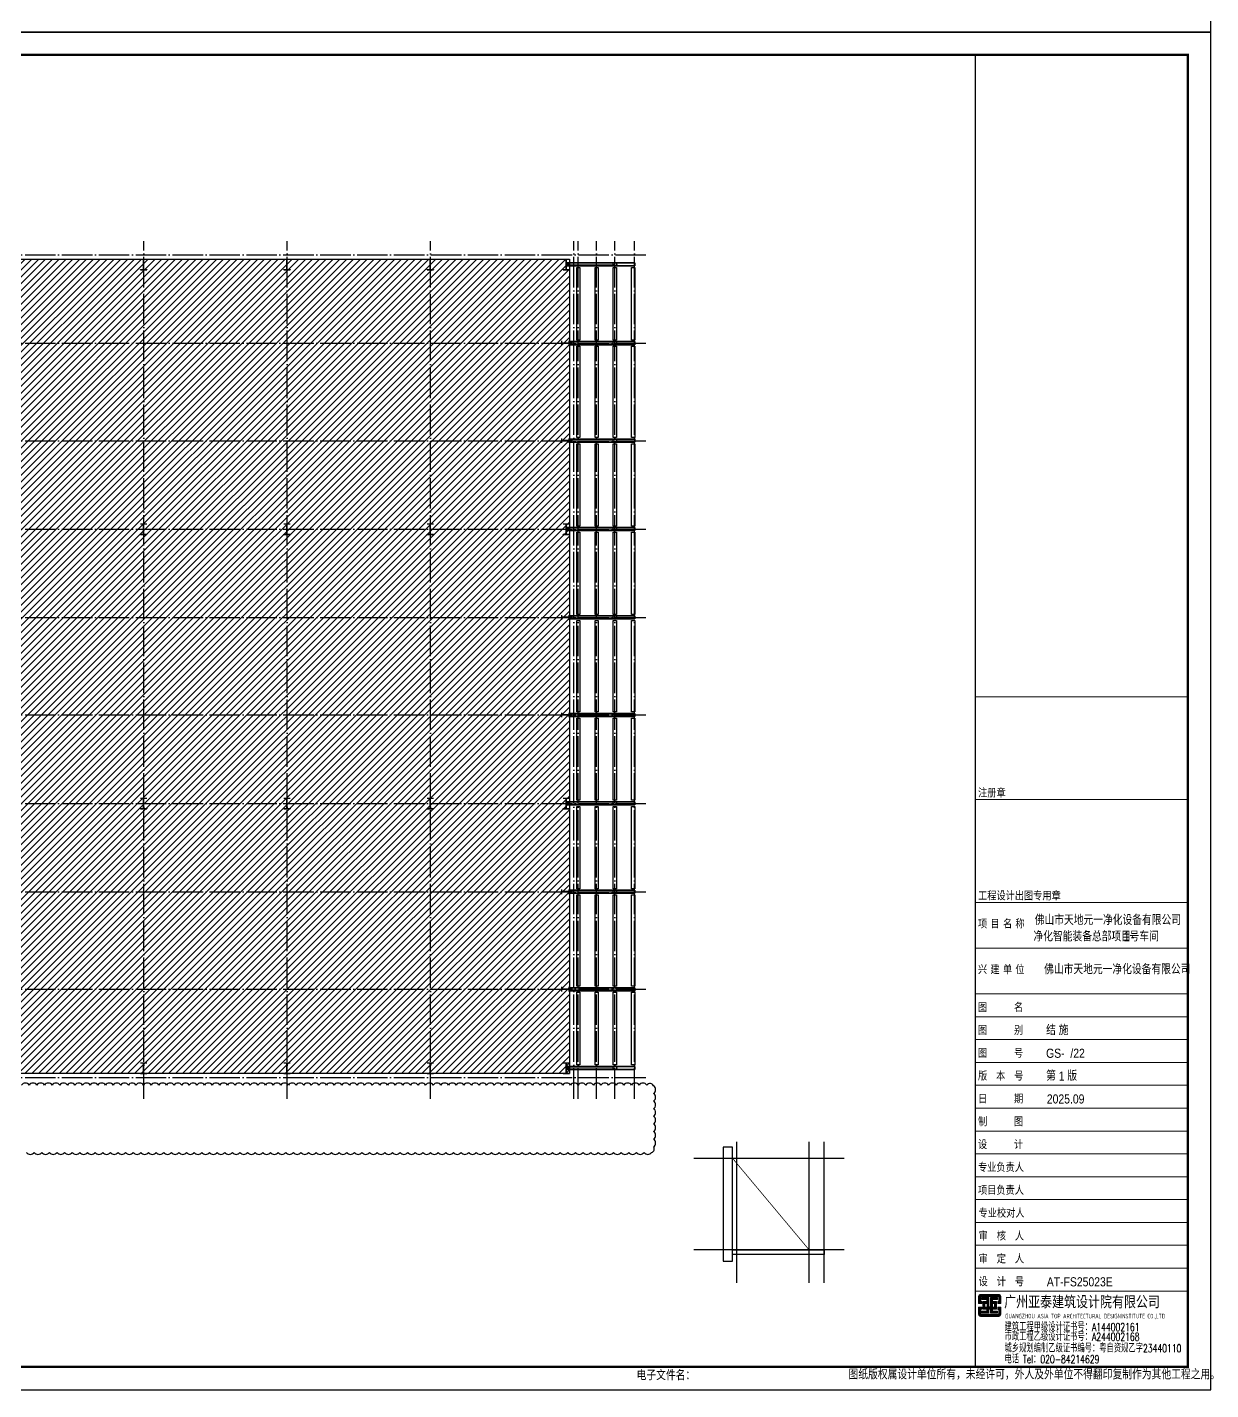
# Model space of a CAD drawing. Extents: x 95752 to 843522, y -411933 to 75567.
# Drawn here: x 525603 to 603223, y -191733 to -102321 of the extents above; entities that cross this region are included whole.
import ezdxf

# ---------------------------------------------------------------- set-up
doc = ezdxf.new("R2010")
doc.units = 0
doc.header["$LTSCALE"] = 1000
doc.header["$MEASUREMENT"] = 0
doc.linetypes.add('DOTE', pattern=[2.42, 2, -0.2, 0.02, -0.2])
for name, color, linetype in [('13', 4, 'Continuous'), ('_0', 7, 'Continuous'), ('C-粗线', 51, 'Continuous'), ('DOTE', 1, 'Continuous'), ('PUB_TITLE', 4, 'Continuous'), ('修改说明', 190, 'Continuous')]:
    doc.layers.add(name, color=color, linetype=linetype)
doc.layers.add('14', color=2, linetype='Continuous', lineweight=20)
doc.styles.add('_HZTXT', font='gs_txt.shx', dxfattribs={"width": 0.8, "bigfont": 'hzdx.shx'})
doc.styles.add('HT', font='simhei.ttf')
doc.styles.add('HZTXT', font='romans.shx', dxfattribs={"width": 0.7, "bigfont": 'hzdx.shx'})
doc.styles.add('hztxt0', font='romans.shx', dxfattribs={"bigfont": 'gbcbig0.shx'})
doc.styles.get("Standard").update_dxf_attribs({"font": 'gbenor.shx', "bigfont": 'gbcbig.shx'})
doc.styles.add('宋体', font='SimSun.ttf')

# ---------------------------------------------------------------- blocks, each defined once
blk = doc.blocks.new('钢柱模板')
at = {"layer": 'C-粗线', "color": 6}
for p, q in [((-154232, -203263), (-154232, -203275)), ((-154232, -203263), (-153832, -203263)), ((-154232, -203263), (-154232, -203275)), ((-154232, -203263), (-153832, -203263)), ((-154232, -203275), (-153832, -203275)), ((-154232, -203275), (-153832, -203275)), ((-154041, -203283), (-154049, -203275)), ((-154041, -203283), (-154049, -203275)), ((-154041, -203951), (-154041, -203275)), ((-154041, -203951), (-154041, -203275)), ((-154023, -203283), (-154015, -203275)), ((-154023, -203951), (-154023, -203275)), ((-154023, -203283), (-154015, -203275)), ((-154023, -203951), (-154023, -203275)), ((-153832, -203263), (-153832, -203275)), ((-153832, -203263), (-153832, -203275)), ((-144832, -203263), (-144832, -203275)), ((-144832, -203263), (-144432, -203263)), ((-144832, -203263), (-144832, -203275)), ((-144832, -203263), (-144432, -203263)), ((-144832, -203275), (-144432, -203275)), ((-144832, -203275), (-144432, -203275)), ((-144641, -203283), (-144649, -203275)), ((-144641, -203283), (-144649, -203275)), ((-144641, -203951), (-144641, -203275)), ((-144641, -203951), (-144641, -203275)), ((-144623, -203283), (-144615, -203275)), ((-144623, -203951), (-144623, -203275)), ((-144623, -203283), (-144615, -203275)), ((-144623, -203951), (-144623, -203275)), ((-144432, -203263), (-144432, -203275)), ((-144432, -203263), (-144432, -203275)), ((-135432, -203263), (-135432, -203275)), ((-135432, -203263), (-135032, -203263)), ((-135432, -203263), (-135432, -203275)), ((-135432, -203263), (-135032, -203263)), ((-135432, -203275), (-135032, -203275)), ((-135432, -203275), (-135032, -203275)), ((-135241, -203283), (-135249, -203275)), ((-135241, -203283), (-135249, -203275)), ((-135241, -203951), (-135241, -203275)), ((-135241, -203951), (-135241, -203275)), ((-135223, -203283), (-135215, -203275)), ((-135223, -203951), (-135223, -203275)), ((-135223, -203283), (-135215, -203275)), ((-135223, -203951), (-135223, -203275)), ((-135032, -203263), (-135032, -203275)), ((-135032, -203263), (-135032, -203275)), ((-126512, -203263), (-126512, -203275)), ((-126512, -203263), (-126112, -203263)), ((-126512, -203263), (-126512, -203275)), ((-126512, -203263), (-126112, -203263)), ((-126512, -203275), (-126112, -203275)), ((-126512, -203275), (-126112, -203275)), ((-126321, -203283), (-126329, -203275)), ((-126321, -203283), (-126329, -203275)), ((-126321, -203951), (-126321, -203275)), ((-126321, -203951), (-126321, -203275)), ((-126303, -203283), (-126295, -203275)), ((-126303, -203951), (-126303, -203275)), ((-126303, -203283), (-126295, -203275)), ((-126303, -203951), (-126303, -203275)), ((-126112, -203263), (-126112, -203275)), ((-126112, -203263), (-126112, -203275)), ((-154232, -203963), (-154232, -203951)), ((-154232, -203951), (-153832, -203951)), ((-154232, -203963), (-154232, -203951)), ((-154232, -203951), (-153832, -203951)), ((-154232, -203963), (-153832, -203963)), ((-154232, -203963), (-153832, -203963)), ((-154041, -203943), (-154049, -203951)), ((-154041, -203943), (-154049, -203951)), ((-154023, -203943), (-154015, -203951)), ((-154023, -203943), (-154015, -203951)), ((-153832, -203951), (-153832, -203963)), ((-153832, -203951), (-153832, -203963)), ((-144832, -203963), (-144832, -203951)), ((-144832, -203951), (-144432, -203951)), ((-144832, -203963), (-144832, -203951)), ((-144832, -203951), (-144432, -203951)), ((-144832, -203963), (-144432, -203963)), ((-144832, -203963), (-144432, -203963)), ((-144641, -203943), (-144649, -203951)), ((-144641, -203943), (-144649, -203951)), ((-144623, -203943), (-144615, -203951)), ((-144623, -203943), (-144615, -203951)), ((-144432, -203951), (-144432, -203963)), ((-144432, -203951), (-144432, -203963)), ((-135432, -203963), (-135432, -203951)), ((-135432, -203951), (-135032, -203951)), ((-135432, -203963), (-135432, -203951)), ((-135432, -203951), (-135032, -203951)), ((-135432, -203963), (-135032, -203963)), ((-135432, -203963), (-135032, -203963)), ((-135241, -203943), (-135249, -203951)), ((-135241, -203943), (-135249, -203951)), ((-135223, -203943), (-135215, -203951)), ((-135223, -203943), (-135215, -203951)), ((-135032, -203951), (-135032, -203963)), ((-135032, -203951), (-135032, -203963)), ((-126512, -203963), (-126512, -203951)), ((-126512, -203951), (-126112, -203951)), ((-126512, -203963), (-126512, -203951)), ((-126512, -203951), (-126112, -203951)), ((-126512, -203963), (-126112, -203963)), ((-126512, -203963), (-126112, -203963)), ((-126321, -203943), (-126329, -203951)), ((-126321, -203943), (-126329, -203951)), ((-126303, -203943), (-126295, -203951)), ((-126303, -203943), (-126295, -203951)), ((-126112, -203951), (-126112, -203963)), ((-126112, -203951), (-126112, -203963)), ((-126612, -208633), (-126600, -208633)), ((-126612, -208933), (-126612, -208633)), ((-126612, -208633), (-126600, -208633)), ((-126612, -208933), (-126612, -208633)), ((-126612, -208933), (-126600, -208933)), ((-126612, -208933), (-126600, -208933)), ((-126600, -208933), (-126600, -208633)), ((-126600, -208933), (-126600, -208633)), ((-126592, -208774), (-126600, -208766)), ((-126592, -208774), (-126600, -208766)), ((-126124, -208774), (-126600, -208774)), ((-126124, -208774), (-126600, -208774)), ((-126592, -208792), (-126600, -208800)), ((-126124, -208792), (-126600, -208792)), ((-126592, -208792), (-126600, -208800)), ((-126124, -208792), (-126600, -208792)), ((-126132, -208774), (-126124, -208766)), ((-126132, -208774), (-126124, -208766)), ((-126132, -208792), (-126124, -208800)), ((-126132, -208792), (-126124, -208800)), ((-126124, -208633), (-126112, -208633)), ((-126124, -208933), (-126124, -208633)), ((-126124, -208633), (-126112, -208633)), ((-126124, -208933), (-126124, -208633)), ((-126112, -208933), (-126124, -208933)), ((-126112, -208933), (-126124, -208933)), ((-126112, -208933), (-126112, -208633)), ((-126112, -208933), (-126112, -208633)), ((-126612, -215033), (-126600, -215033)), ((-126612, -215333), (-126612, -215033)), ((-126612, -215033), (-126600, -215033)), ((-126612, -215333), (-126612, -215033)), ((-126612, -215333), (-126600, -215333)), ((-126612, -215333), (-126600, -215333)), ((-126600, -215333), (-126600, -215033)), ((-126600, -215333), (-126600, -215033)), ((-126592, -215174), (-126600, -215166)), ((-126592, -215174), (-126600, -215166)), ((-126124, -215174), (-126600, -215174)), ((-126124, -215174), (-126600, -215174)), ((-126592, -215192), (-126600, -215200)), ((-126124, -215192), (-126600, -215192)), ((-126592, -215192), (-126600, -215200)), ((-126124, -215192), (-126600, -215192)), ((-126132, -215174), (-126124, -215166)), ((-126132, -215174), (-126124, -215166)), ((-126132, -215192), (-126124, -215200)), ((-126132, -215192), (-126124, -215200)), ((-126124, -215033), (-126112, -215033)), ((-126124, -215333), (-126124, -215033)), ((-126124, -215033), (-126112, -215033)), ((-126124, -215333), (-126124, -215033)), ((-126112, -215333), (-126124, -215333)), ((-126112, -215333), (-126124, -215333)), ((-126112, -215333), (-126112, -215033)), ((-126112, -215333), (-126112, -215033)), ((-154237, -220633), (-154237, -220645)), ((-154237, -220633), (-153827, -220633)), ((-154237, -220633), (-154237, -220645)), ((-154237, -220633), (-153827, -220633)), ((-154237, -220645), (-153827, -220645)), ((-154237, -220645), (-153827, -220645)), ((-154041, -220653), (-154049, -220645)), ((-154041, -220653), (-154049, -220645)), ((-154041, -221321), (-154041, -220645)), ((-154041, -221321), (-154041, -220645)), ((-154023, -220653), (-154015, -220645)), ((-154023, -221321), (-154023, -220645)), ((-154023, -220653), (-154015, -220645)), ((-154023, -221321), (-154023, -220645)), ((-153827, -220633), (-153827, -220645)), ((-153827, -220633), (-153827, -220645)), ((-144837, -220633), (-144837, -220645)), ((-144837, -220633), (-144427, -220633)), ((-144837, -220633), (-144837, -220645)), ((-144837, -220633), (-144427, -220633)), ((-144837, -220645), (-144427, -220645)), ((-144837, -220645), (-144427, -220645)), ((-144641, -220653), (-144649, -220645)), ((-144641, -220653), (-144649, -220645)), ((-144641, -221321), (-144641, -220645)), ((-144641, -221321), (-144641, -220645)), ((-144623, -220653), (-144615, -220645)), ((-144623, -221321), (-144623, -220645)), ((-144623, -220653), (-144615, -220645)), ((-144623, -221321), (-144623, -220645)), ((-144427, -220633), (-144427, -220645)), ((-144427, -220633), (-144427, -220645)), ((-135437, -220633), (-135437, -220645)), ((-135437, -220633), (-135027, -220633)), ((-135437, -220633), (-135437, -220645)), ((-135437, -220633), (-135027, -220633)), ((-135437, -220645), (-135027, -220645)), ((-135437, -220645), (-135027, -220645)), ((-135241, -220653), (-135249, -220645)), ((-135241, -220653), (-135249, -220645)), ((-135241, -221321), (-135241, -220645)), ((-135241, -221321), (-135241, -220645)), ((-135223, -220653), (-135215, -220645)), ((-135223, -221321), (-135223, -220645)), ((-135223, -220653), (-135215, -220645)), ((-135223, -221321), (-135223, -220645)), ((-135027, -220633), (-135027, -220645)), ((-135027, -220633), (-135027, -220645)), ((-126512, -220633), (-126512, -220645)), ((-126512, -220633), (-126112, -220633)), ((-126512, -220633), (-126512, -220645)), ((-126512, -220633), (-126112, -220633)), ((-126512, -220645), (-126112, -220645)), ((-126512, -220645), (-126112, -220645)), ((-126321, -220653), (-126329, -220645)), ((-126321, -220653), (-126329, -220645)), ((-126321, -221321), (-126321, -220645)), ((-126321, -221321), (-126321, -220645)), ((-126303, -220653), (-126295, -220645)), ((-126303, -221321), (-126303, -220645)), ((-126303, -220653), (-126295, -220645)), ((-126303, -221321), (-126303, -220645)), ((-126112, -220633), (-126112, -220645)), ((-126112, -220633), (-126112, -220645)), ((-154237, -221333), (-154237, -221321)), ((-154237, -221321), (-153827, -221321)), ((-154237, -221333), (-154237, -221321)), ((-154237, -221321), (-153827, -221321)), ((-154237, -221333), (-153827, -221333)), ((-154237, -221333), (-153827, -221333)), ((-154041, -221313), (-154049, -221321)), ((-154041, -221313), (-154049, -221321)), ((-154023, -221313), (-154015, -221321)), ((-154023, -221313), (-154015, -221321)), ((-153827, -221321), (-153827, -221333)), ((-153827, -221321), (-153827, -221333)), ((-144837, -221333), (-144837, -221321)), ((-144837, -221321), (-144427, -221321)), ((-144837, -221333), (-144837, -221321)), ((-144837, -221321), (-144427, -221321)), ((-144837, -221333), (-144427, -221333)), ((-144837, -221333), (-144427, -221333)), ((-144641, -221313), (-144649, -221321)), ((-144641, -221313), (-144649, -221321)), ((-144623, -221313), (-144615, -221321)), ((-144623, -221313), (-144615, -221321)), ((-144427, -221321), (-144427, -221333)), ((-144427, -221321), (-144427, -221333)), ((-135437, -221333), (-135437, -221321)), ((-135437, -221321), (-135027, -221321)), ((-135437, -221333), (-135437, -221321)), ((-135437, -221321), (-135027, -221321)), ((-135437, -221333), (-135027, -221333)), ((-135437, -221333), (-135027, -221333)), ((-135241, -221313), (-135249, -221321)), ((-135241, -221313), (-135249, -221321)), ((-135223, -221313), (-135215, -221321)), ((-135223, -221313), (-135215, -221321)), ((-135027, -221321), (-135027, -221333)), ((-135027, -221321), (-135027, -221333)), ((-126512, -221333), (-126512, -221321)), ((-126512, -221321), (-126112, -221321)), ((-126512, -221333), (-126512, -221321)), ((-126512, -221321), (-126112, -221321)), ((-126512, -221333), (-126112, -221333)), ((-126512, -221333), (-126112, -221333)), ((-126321, -221313), (-126329, -221321)), ((-126321, -221313), (-126329, -221321)), ((-126303, -221313), (-126295, -221321)), ((-126303, -221313), (-126295, -221321)), ((-126112, -221321), (-126112, -221333)), ((-126112, -221321), (-126112, -221333)), ((-126612, -226633), (-126600, -226633)), ((-126612, -226933), (-126612, -226633)), ((-126612, -226633), (-126600, -226633)), ((-126612, -226933), (-126612, -226633)), ((-126612, -226933), (-126600, -226933)), ((-126612, -226933), (-126600, -226933)), ((-126600, -226933), (-126600, -226633)), ((-126600, -226933), (-126600, -226633)), ((-126592, -226774), (-126600, -226766)), ((-126592, -226774), (-126600, -226766)), ((-126124, -226774), (-126600, -226774)), ((-126124, -226774), (-126600, -226774)), ((-126592, -226792), (-126600, -226800)), ((-126124, -226792), (-126600, -226792)), ((-126592, -226792), (-126600, -226800)), ((-126124, -226792), (-126600, -226792)), ((-126132, -226774), (-126124, -226766)), ((-126132, -226774), (-126124, -226766)), ((-126132, -226792), (-126124, -226800)), ((-126132, -226792), (-126124, -226800)), ((-126124, -226633), (-126112, -226633)), ((-126124, -226933), (-126124, -226633)), ((-126124, -226633), (-126112, -226633)), ((-126124, -226933), (-126124, -226633)), ((-126112, -226933), (-126124, -226933)), ((-126112, -226933), (-126124, -226933)), ((-126112, -226933), (-126112, -226633)), ((-126112, -226933), (-126112, -226633)), ((-126612, -233033), (-126600, -233033)), ((-126612, -233333), (-126612, -233033)), ((-126612, -233033), (-126600, -233033)), ((-126612, -233333), (-126612, -233033)), ((-126612, -233333), (-126600, -233333)), ((-126612, -233333), (-126600, -233333)), ((-126600, -233333), (-126600, -233033)), ((-126600, -233333), (-126600, -233033)), ((-126592, -233174), (-126600, -233166)), ((-126592, -233174), (-126600, -233166)), ((-126124, -233174), (-126600, -233174)), ((-126124, -233174), (-126600, -233174)), ((-126592, -233192), (-126600, -233200)), ((-126124, -233192), (-126600, -233192)), ((-126592, -233192), (-126600, -233200)), ((-126124, -233192), (-126600, -233192)), ((-126132, -233174), (-126124, -233166)), ((-126132, -233174), (-126124, -233166)), ((-126132, -233192), (-126124, -233200)), ((-126132, -233192), (-126124, -233200)), ((-126124, -233033), (-126112, -233033)), ((-126124, -233333), (-126124, -233033)), ((-126124, -233033), (-126112, -233033)), ((-126124, -233333), (-126124, -233033)), ((-126112, -233333), (-126124, -233333)), ((-126112, -233333), (-126124, -233333)), ((-126112, -233333), (-126112, -233033)), ((-126112, -233333), (-126112, -233033)), ((-154237, -238633), (-154237, -238645)), ((-154237, -238633), (-153827, -238633)), ((-154237, -238633), (-154237, -238645)), ((-154237, -238633), (-153827, -238633)), ((-154237, -238645), (-153827, -238645)), ((-154237, -238645), (-153827, -238645)), ((-154041, -238653), (-154049, -238645)), ((-154041, -238653), (-154049, -238645)), ((-154041, -239321), (-154041, -238645)), ((-154041, -239321), (-154041, -238645)), ((-154023, -238653), (-154015, -238645)), ((-154023, -239321), (-154023, -238645)), ((-154023, -238653), (-154015, -238645)), ((-154023, -239321), (-154023, -238645)), ((-153827, -238633), (-153827, -238645)), ((-153827, -238633), (-153827, -238645)), ((-144837, -238633), (-144837, -238645)), ((-144837, -238633), (-144427, -238633)), ((-144837, -238633), (-144837, -238645)), ((-144837, -238633), (-144427, -238633)), ((-144837, -238645), (-144427, -238645)), ((-144837, -238645), (-144427, -238645)), ((-144641, -238653), (-144649, -238645)), ((-144641, -238653), (-144649, -238645)), ((-144641, -239321), (-144641, -238645)), ((-144641, -239321), (-144641, -238645)), ((-144623, -238653), (-144615, -238645)), ((-144623, -239321), (-144623, -238645)), ((-144623, -238653), (-144615, -238645)), ((-144623, -239321), (-144623, -238645)), ((-144427, -238633), (-144427, -238645)), ((-144427, -238633), (-144427, -238645)), ((-135437, -238633), (-135437, -238645)), ((-135437, -238633), (-135027, -238633)), ((-135437, -238633), (-135437, -238645)), ((-135437, -238633), (-135027, -238633)), ((-135437, -238645), (-135027, -238645)), ((-135437, -238645), (-135027, -238645)), ((-135241, -238653), (-135249, -238645)), ((-135241, -238653), (-135249, -238645)), ((-135241, -239321), (-135241, -238645)), ((-135241, -239321), (-135241, -238645)), ((-135223, -238653), (-135215, -238645)), ((-135223, -239321), (-135223, -238645)), ((-135223, -238653), (-135215, -238645)), ((-135223, -239321), (-135223, -238645)), ((-135027, -238633), (-135027, -238645)), ((-135027, -238633), (-135027, -238645)), ((-126512, -238633), (-126512, -238645)), ((-126512, -238633), (-126112, -238633)), ((-126512, -238633), (-126512, -238645)), ((-126512, -238633), (-126112, -238633)), ((-126512, -238645), (-126112, -238645)), ((-126512, -238645), (-126112, -238645)), ((-126321, -238653), (-126329, -238645)), ((-126321, -238653), (-126329, -238645)), ((-126321, -239321), (-126321, -238645)), ((-126321, -239321), (-126321, -238645)), ((-126303, -238653), (-126295, -238645)), ((-126303, -239321), (-126303, -238645)), ((-126303, -238653), (-126295, -238645)), ((-126303, -239321), (-126303, -238645)), ((-126112, -238633), (-126112, -238645)), ((-126112, -238633), (-126112, -238645)), ((-154237, -239333), (-154237, -239321)), ((-154237, -239321), (-153827, -239321)), ((-154237, -239333), (-154237, -239321)), ((-154237, -239321), (-153827, -239321)), ((-154237, -239333), (-153827, -239333)), ((-154237, -239333), (-153827, -239333)), ((-154041, -239313), (-154049, -239321)), ((-154041, -239313), (-154049, -239321)), ((-154023, -239313), (-154015, -239321)), ((-154023, -239313), (-154015, -239321)), ((-153827, -239321), (-153827, -239333)), ((-153827, -239321), (-153827, -239333)), ((-144837, -239333), (-144837, -239321)), ((-144837, -239321), (-144427, -239321)), ((-144837, -239333), (-144837, -239321)), ((-144837, -239321), (-144427, -239321)), ((-144837, -239333), (-144427, -239333)), ((-144837, -239333), (-144427, -239333)), ((-144641, -239313), (-144649, -239321)), ((-144641, -239313), (-144649, -239321)), ((-144623, -239313), (-144615, -239321)), ((-144623, -239313), (-144615, -239321)), ((-144427, -239321), (-144427, -239333)), ((-144427, -239321), (-144427, -239333)), ((-135437, -239333), (-135437, -239321)), ((-135437, -239321), (-135027, -239321)), ((-135437, -239333), (-135437, -239321)), ((-135437, -239321), (-135027, -239321)), ((-135437, -239333), (-135027, -239333)), ((-135437, -239333), (-135027, -239333)), ((-135241, -239313), (-135249, -239321)), ((-135241, -239313), (-135249, -239321)), ((-135223, -239313), (-135215, -239321)), ((-135223, -239313), (-135215, -239321)), ((-135027, -239321), (-135027, -239333)), ((-135027, -239321), (-135027, -239333)), ((-126512, -239333), (-126512, -239321)), ((-126512, -239321), (-126112, -239321)), ((-126512, -239333), (-126512, -239321)), ((-126512, -239321), (-126112, -239321)), ((-126512, -239333), (-126112, -239333)), ((-126512, -239333), (-126112, -239333)), ((-126321, -239313), (-126329, -239321)), ((-126321, -239313), (-126329, -239321)), ((-126303, -239313), (-126295, -239321)), ((-126303, -239313), (-126295, -239321)), ((-126112, -239321), (-126112, -239333)), ((-126112, -239321), (-126112, -239333)), ((-126612, -244633), (-126600, -244633)), ((-126612, -244933), (-126612, -244633)), ((-126612, -244633), (-126600, -244633)), ((-126612, -244933), (-126612, -244633)), ((-126612, -244933), (-126600, -244933)), ((-126612, -244933), (-126600, -244933)), ((-126600, -244933), (-126600, -244633)), ((-126600, -244933), (-126600, -244633)), ((-126592, -244774), (-126600, -244766)), ((-126592, -244774), (-126600, -244766)), ((-126124, -244774), (-126600, -244774)), ((-126124, -244774), (-126600, -244774)), ((-126592, -244792), (-126600, -244800)), ((-126124, -244792), (-126600, -244792)), ((-126592, -244792), (-126600, -244800)), ((-126124, -244792), (-126600, -244792)), ((-126132, -244774), (-126124, -244766)), ((-126132, -244774), (-126124, -244766)), ((-126132, -244792), (-126124, -244800)), ((-126132, -244792), (-126124, -244800)), ((-126124, -244633), (-126112, -244633)), ((-126124, -244933), (-126124, -244633)), ((-126124, -244633), (-126112, -244633)), ((-126124, -244933), (-126124, -244633)), ((-126112, -244933), (-126124, -244933)), ((-126112, -244933), (-126124, -244933)), ((-126112, -244933), (-126112, -244633)), ((-126112, -244933), (-126112, -244633)), ((-126612, -251033), (-126600, -251033)), ((-126612, -251333), (-126612, -251033)), ((-126612, -251033), (-126600, -251033)), ((-126612, -251333), (-126612, -251033)), ((-126600, -251333), (-126600, -251033)), ((-126600, -251333), (-126600, -251033)), ((-126592, -251174), (-126600, -251166)), ((-126592, -251174), (-126600, -251166)), ((-126124, -251174), (-126600, -251174)), ((-126124, -251174), (-126600, -251174)), ((-126592, -251192), (-126600, -251200)), ((-126124, -251192), (-126600, -251192)), ((-126592, -251192), (-126600, -251200)), ((-126124, -251192), (-126600, -251192)), ((-126132, -251174), (-126124, -251166)), ((-126132, -251174), (-126124, -251166)), ((-126132, -251192), (-126124, -251200)), ((-126132, -251192), (-126124, -251200)), ((-126124, -251033), (-126112, -251033)), ((-126124, -251333), (-126124, -251033)), ((-126124, -251033), (-126112, -251033)), ((-126124, -251333), (-126124, -251033)), ((-126112, -251333), (-126112, -251033)), ((-126112, -251333), (-126112, -251033)), ((-126612, -251333), (-126600, -251333)), ((-126612, -251333), (-126600, -251333)), ((-126112, -251333), (-126124, -251333)), ((-126112, -251333), (-126124, -251333)), ((-154232, -256003), (-154232, -256015)), ((-154232, -256003), (-153832, -256003)), ((-154232, -256003), (-154232, -256015)), ((-154232, -256003), (-153832, -256003)), ((-154232, -256015), (-153832, -256015)), ((-154232, -256015), (-153832, -256015)), ((-154041, -256023), (-154049, -256015)), ((-154041, -256023), (-154049, -256015)), ((-154041, -256691), (-154041, -256015)), ((-154041, -256691), (-154041, -256015)), ((-154023, -256023), (-154015, -256015)), ((-154023, -256691), (-154023, -256015)), ((-154023, -256023), (-154015, -256015)), ((-154023, -256691), (-154023, -256015)), ((-153832, -256003), (-153832, -256015)), ((-153832, -256003), (-153832, -256015)), ((-144832, -256003), (-144832, -256015)), ((-144832, -256003), (-144432, -256003)), ((-144832, -256003), (-144832, -256015)), ((-144832, -256003), (-144432, -256003)), ((-144832, -256015), (-144432, -256015)), ((-144832, -256015), (-144432, -256015)), ((-144641, -256023), (-144649, -256015)), ((-144641, -256023), (-144649, -256015)), ((-144641, -256691), (-144641, -256015)), ((-144641, -256691), (-144641, -256015)), ((-144623, -256023), (-144615, -256015)), ((-144623, -256691), (-144623, -256015)), ((-144623, -256023), (-144615, -256015)), ((-144623, -256691), (-144623, -256015)), ((-144432, -256003), (-144432, -256015)), ((-144432, -256003), (-144432, -256015)), ((-135432, -256003), (-135432, -256015)), ((-135432, -256003), (-135032, -256003)), ((-135432, -256003), (-135432, -256015)), ((-135432, -256003), (-135032, -256003)), ((-135432, -256015), (-135032, -256015)), ((-135432, -256015), (-135032, -256015)), ((-135241, -256023), (-135249, -256015)), ((-135241, -256023), (-135249, -256015)), ((-135241, -256691), (-135241, -256015)), ((-135241, -256691), (-135241, -256015)), ((-135223, -256023), (-135215, -256015)), ((-135223, -256691), (-135223, -256015)), ((-135223, -256023), (-135215, -256015)), ((-135223, -256691), (-135223, -256015)), ((-135032, -256003), (-135032, -256015)), ((-135032, -256003), (-135032, -256015)), ((-126512, -256003), (-126512, -256015)), ((-126512, -256003), (-126112, -256003)), ((-126512, -256003), (-126512, -256015)), ((-126512, -256003), (-126112, -256003)), ((-126512, -256015), (-126112, -256015)), ((-126512, -256015), (-126112, -256015)), ((-126321, -256023), (-126329, -256015)), ((-126321, -256023), (-126329, -256015)), ((-126321, -256691), (-126321, -256015)), ((-126321, -256691), (-126321, -256015)), ((-126303, -256023), (-126295, -256015)), ((-126303, -256691), (-126303, -256015)), ((-126303, -256023), (-126295, -256015)), ((-126303, -256691), (-126303, -256015)), ((-126112, -256003), (-126112, -256015)), ((-126112, -256003), (-126112, -256015)), ((-154232, -256703), (-154232, -256691)), ((-154232, -256691), (-153832, -256691)), ((-154232, -256703), (-154232, -256691)), ((-154232, -256691), (-153832, -256691)), ((-154232, -256703), (-153832, -256703)), ((-154232, -256703), (-153832, -256703)), ((-154041, -256683), (-154049, -256691)), ((-154041, -256683), (-154049, -256691)), ((-154023, -256683), (-154015, -256691)), ((-154023, -256683), (-154015, -256691)), ((-153832, -256691), (-153832, -256703)), ((-153832, -256691), (-153832, -256703)), ((-144832, -256703), (-144832, -256691)), ((-144832, -256691), (-144432, -256691)), ((-144832, -256703), (-144832, -256691)), ((-144832, -256691), (-144432, -256691)), ((-144832, -256703), (-144432, -256703)), ((-144832, -256703), (-144432, -256703)), ((-144641, -256683), (-144649, -256691)), ((-144641, -256683), (-144649, -256691)), ((-144623, -256683), (-144615, -256691)), ((-144623, -256683), (-144615, -256691)), ((-144432, -256691), (-144432, -256703)), ((-144432, -256691), (-144432, -256703)), ((-135432, -256703), (-135432, -256691)), ((-135432, -256691), (-135032, -256691)), ((-135432, -256703), (-135432, -256691)), ((-135432, -256691), (-135032, -256691)), ((-135432, -256703), (-135032, -256703)), ((-135432, -256703), (-135032, -256703)), ((-135241, -256683), (-135249, -256691)), ((-135241, -256683), (-135249, -256691)), ((-135223, -256683), (-135215, -256691)), ((-135223, -256683), (-135215, -256691)), ((-135032, -256691), (-135032, -256703)), ((-135032, -256691), (-135032, -256703)), ((-126512, -256703), (-126512, -256691)), ((-126512, -256691), (-126112, -256691)), ((-126512, -256703), (-126512, -256691)), ((-126512, -256691), (-126112, -256691)), ((-126512, -256703), (-126112, -256703)), ((-126512, -256703), (-126112, -256703)), ((-126321, -256683), (-126329, -256691)), ((-126321, -256683), (-126329, -256691)), ((-126303, -256683), (-126295, -256691)), ((-126303, -256683), (-126295, -256691)), ((-126112, -256691), (-126112, -256703)), ((-126112, -256691), (-126112, -256703))]:
    blk.add_line(p, q, dxfattribs=at)
blk = doc.blocks.new('雨棚梁')
for points in [[(569826, -214370), (570026, -214270), (569826, -214170)], [(569992, -219540), (570192, -219440), (569992, -219340)], [(569992, -225940), (570192, -225840), (569992, -225740)], [(569826, -231740), (570026, -231640), (569826, -231540)], [(569992, -237540), (570192, -237440), (569992, -237340)], [(569992, -243940), (570192, -243840), (569992, -243740)], [(569826, -249740), (570026, -249640), (569826, -249540)], [(569992, -255540), (570192, -255440), (569992, -255340)], [(569992, -261940), (570192, -261840), (569992, -261740)], [(569826, -267110), (570026, -267010), (569826, -266910)]]:
    blk.add_hatch(color=256).paths.add_polyline_path(points)
at = {"color": 4}
for points in [[(574272, -214370), (574272, -214170), (569826, -214170), (569826, -214370)], [(570472, -214470), (570672, -214470), (570672, -219240), (570472, -219240)], [(571672, -214470), (571872, -214470), (571872, -219240), (571672, -219240)], [(572872, -214470), (573072, -214470), (573072, -219240), (572872, -219240)], [(574072, -214470), (574272, -214470), (574272, -219240), (574072, -219240)], [(574272, -219540), (574272, -219340), (569992, -219340), (569992, -219540)], [(570472, -219640), (570672, -219640), (570672, -225640), (570472, -225640)], [(571672, -219640), (571872, -219640), (571872, -225640), (571672, -225640)], [(572872, -219640), (573072, -219640), (573072, -225640), (572872, -225640)], [(574072, -219640), (574272, -219640), (574272, -225640), (574072, -225640)], [(574272, -225940), (574272, -225740), (569992, -225740), (569992, -225940)], [(570472, -226040), (570672, -226040), (570672, -231440), (570472, -231440)], [(571672, -226040), (571872, -226040), (571872, -231440), (571672, -231440)], [(572872, -226040), (573072, -226040), (573072, -231440), (572872, -231440)], [(574072, -226040), (574272, -226040), (574272, -231440), (574072, -231440)], [(574272, -231740), (574272, -231540), (569826, -231540), (569826, -231740)], [(570472, -231840), (570672, -231840), (570672, -237240), (570472, -237240)], [(571672, -231840), (571872, -231840), (571872, -237240), (571672, -237240)], [(572872, -231840), (573072, -231840), (573072, -237240), (572872, -237240)], [(574072, -231840), (574272, -231840), (574272, -237240), (574072, -237240)], [(574272, -237540), (574272, -237340), (569992, -237340), (569992, -237540)], [(570472, -237640), (570672, -237640), (570672, -243640), (570472, -243640)], [(571672, -237640), (571872, -237640), (571872, -243640), (571672, -243640)], [(572872, -237640), (573072, -237640), (573072, -243640), (572872, -243640)], [(574072, -237640), (574272, -237640), (574272, -243640), (574072, -243640)], [(574272, -243940), (574272, -243740), (569992, -243740), (569992, -243940)], [(570472, -244040), (570672, -244040), (570672, -249440), (570472, -249440)], [(571672, -244040), (571872, -244040), (571872, -249440), (571672, -249440)], [(572872, -244040), (573072, -244040), (573072, -249440), (572872, -249440)], [(574072, -244040), (574272, -244040), (574272, -249440), (574072, -249440)], [(574272, -249740), (574272, -249540), (569826, -249540), (569826, -249740)], [(570472, -249840), (570672, -249840), (570672, -255240), (570472, -255240)], [(571672, -249840), (571872, -249840), (571872, -255240), (571672, -255240)], [(572872, -249840), (573072, -249840), (573072, -255240), (572872, -255240)], [(574072, -249840), (574272, -249840), (574272, -255240), (574072, -255240)], [(574272, -255540), (574272, -255340), (569992, -255340), (569992, -255540)], [(570472, -255640), (570672, -255640), (570672, -261640), (570472, -261640)], [(571672, -255640), (571872, -255640), (571872, -261640), (571672, -261640)], [(572872, -255640), (573072, -255640), (573072, -261640), (572872, -261640)], [(574072, -255640), (574272, -255640), (574272, -261640), (574072, -261640)], [(574272, -261940), (574272, -261740), (569992, -261740), (569992, -261940)], [(570472, -262040), (570672, -262040), (570672, -266810), (570472, -266810)], [(571672, -262040), (571872, -262040), (571872, -266810), (571672, -266810)], [(572872, -262040), (573072, -262040), (573072, -266810), (572872, -266810)], [(574072, -262040), (574272, -262040), (574272, -266810), (574072, -266810)]]:
    blk.add_lwpolyline(points, close=True, dxfattribs=at)
at = {"color": 3}
for points in [[(569826, -214370), (569826, -214170), (574272, -214170), (574272, -214370)], [(569992, -219540), (569992, -219340), (574272, -219340), (574272, -219540)], [(569992, -225940), (569992, -225740), (574272, -225740), (574272, -225940)], [(569826, -231740), (569826, -231540), (574272, -231540), (574272, -231740)], [(569992, -237540), (569992, -237340), (574272, -237340), (574272, -237540)], [(569992, -243940), (569992, -243740), (574272, -243740), (574272, -243940)], [(569826, -249740), (569826, -249540), (574272, -249540), (574272, -249740)], [(569992, -255540), (569992, -255340), (574272, -255340), (574272, -255540)], [(569992, -261940), (569992, -261740), (574272, -261740), (574272, -261940)], [(569826, -267110), (569826, -266910), (574272, -266910), (574272, -267110)]]:
    blk.add_lwpolyline(points, close=True, dxfattribs=at)
for points in [[(569826, -214370), (570026, -214270), (569826, -214170)], [(569992, -219540), (570192, -219440), (569992, -219340)], [(569992, -225940), (570192, -225840), (569992, -225740)], [(569826, -231740), (570026, -231640), (569826, -231540)], [(569992, -237540), (570192, -237440), (569992, -237340)], [(569992, -243940), (570192, -243840), (569992, -243740)], [(569826, -249740), (570026, -249640), (569826, -249540)], [(569992, -255540), (570192, -255440), (569992, -255340)], [(569992, -261940), (570192, -261840), (569992, -261740)], [(569826, -267110), (570026, -267010), (569826, -266910)]]:
    blk.add_lwpolyline(points, close=True)
at = {"color": 2}
blk.add_lwpolyline([(574272, -267110), (574272, -266910), (569826, -266910), (569826, -267110)], close=True, dxfattribs=at)
blk = doc.blocks.new('sss8j21')
at = {"layer": 'DOTE', "linetype": 'DOTE'}
for p, q in [((467440, -172632), (467440, -116351)), ((476840, -172632), (476840, -116351)), ((486240, -172632), (486240, -116351)), ((495640, -172632), (495640, -116351)), ((505040, -172632), (505040, -116351)), ((514440, -172632), (514440, -116351)), ((523840, -172632), (523840, -116351)), ((533240, -172632), (533240, -116351)), ((542640, -172632), (542640, -116351)), ((552040, -172632), (552040, -116351)), ((561440, -172632), (561440, -116351)), ((561740, -172632), (561740, -116351)), ((562940, -172632), (562940, -116351)), ((564140, -172632), (564140, -116351)), ((565440, -172632), (565440, -116351)), ((464955, -117251), (566340, -117251)), ((464955, -123051), (566340, -123051)), ((464955, -129451), (566340, -129451)), ((464955, -135251), (566340, -135251)), ((464955, -141051), (566340, -141051)), ((464955, -147451), (566340, -147451)), ((464955, -153251), (566340, -153251)), ((464955, -159051), (566340, -159051)), ((464955, -165451), (566340, -165451)), ((464955, -171251), (566340, -171251))]:
    blk.add_line(p, q, dxfattribs=at)
blk = doc.blocks.new('弘吉车间2')
at = {"layer": '14'}
h = blk.add_hatch(dxfattribs=at)
h.set_pattern_fill('ANSI31', color=256, scale=100, angle=135, style=0)
h.set_pattern_definition([(180, (-226475.39, -78017.824), (-3e-15, -12.5), [])])
edge = h.paths.add_edge_path()
edge.add_line((-9011, 2855), (-9011, 2773))
edge.add_line((-9011, 2773), (-9152, 2773))
edge.add_line((-9152, 2773), (-9152, 3084))
edge.add_arc((-9062, 3084), 90, 90, 180, ccw=False)
edge.add_line((-9062, 3174), (-8271, 3174))
edge.add_arc((-8271, 3084), 90, 0, 90, ccw=False)
edge.add_line((-8181, 3084), (-8181, 2768))
edge.add_line((-8181, 2768), (-8311, 2768))
edge.add_line((-8311, 2768), (-8311, 2862))
edge.add_line((-8311, 2862), (-8282, 2862))
edge.add_line((-8282, 2862), (-8268, 2862))
edge.add_line((-8268, 2862), (-8268, 3074))
edge.add_line((-8268, 3074), (-9055, 3074))
edge.add_line((-9055, 3074), (-9055, 2855))
edge.add_line((-9055, 2855), (-9011, 2855))
h.paths.add_polyline_path([(-8629, 2622), (-8629, 3030), (-8321, 3030), (-8321, 2942), (-8535, 2942), (-8535, 2855), (-8362, 2855), (-8362, 2525), (-8542, 2525), (-8542, 2442), (-8320, 2442), (-8320, 2365), (-8628, 2365), (-8628, 2526), (-8697, 2526), (-8697, 2365), (-9006, 2365), (-9006, 2442), (-8784, 2442), (-8784, 2525), (-8963, 2525), (-8963, 2855), (-8790, 2855), (-8790, 2942), (-9004, 2942), (-9004, 3030), (-8697, 3030), (-8697, 2622)])
h.paths.add_polyline_path([(-8874, 2772), (-8776, 2772), (-8776, 2616), (-8874, 2616)], flags=16)
h.paths.add_polyline_path([(-8452, 2772), (-8549, 2772), (-8549, 2616), (-8452, 2616)], flags=16)
edge = h.paths.add_edge_path()
edge.add_line((-9011, 2525), (-9011, 2607))
edge.add_line((-9011, 2607), (-9152, 2607))
edge.add_line((-9152, 2607), (-9152, 2296))
edge.add_arc((-9062, 2296), 90, 180, 270)
edge.add_line((-9062, 2206), (-8271, 2206))
edge.add_arc((-8271, 2296), 90, 270, 360)
edge.add_line((-8181, 2296), (-8181, 2612))
edge.add_line((-8181, 2612), (-8311, 2612))
edge.add_line((-8311, 2612), (-8311, 2518))
edge.add_line((-8311, 2518), (-8282, 2518))
edge.add_line((-8282, 2518), (-8268, 2518))
edge.add_line((-8268, 2518), (-8268, 2306))
edge.add_line((-8268, 2306), (-9055, 2306))
edge.add_line((-9055, 2306), (-9055, 2525))
edge.add_line((-9055, 2525), (-9011, 2525))
for p, q in [((-9300, 29320), (-9300, 0)), ((-9300, 29320), (0, 29320)), ((-9300, 24820), (0, 24820)), ((-9300, 20320), (0, 20320)), ((-9300, 18320), (0, 18320)), ((-9300, 16320), (0, 16320)), ((-9300, 15320), (0, 15320)), ((-9300, 14320), (0, 14320)), ((-9300, 13320), (0, 13320)), ((-9300, 12320), (0, 12320)), ((-9300, 11320), (0, 11320)), ((-9300, 10320), (0, 10320)), ((-9300, 9320), (0, 9320)), ((-9300, 8320), (0, 8320)), ((-9300, 7320), (0, 7320)), ((-9300, 6320), (0, 6320)), ((-9300, 5320), (0, 5320)), ((-9300, 4320), (0, 4320)), ((-9300, 3320), (0, 3320)), ((-9300, 3320), (0, 3320))]:
    blk.add_line(p, q, dxfattribs=at)
for points in [[(-9300, 0), (0, 0), (0, 29320), (-9300, 29320)], [(-8874, 2772), (-8776, 2772), (-8776, 2616), (-8874, 2616)], [(-8452, 2772), (-8549, 2772), (-8549, 2616), (-8452, 2616)]]:
    blk.add_lwpolyline(points, close=True, dxfattribs=at)
for points in [[(-9011, 2855), (-9011, 2773), (-9152, 2773), (-9152, 3084, -0.414214), (-9062, 3174), (-8271, 3174, -0.414214), (-8181, 3084), (-8181, 2768), (-8311, 2768), (-8311, 2862), (-8282, 2862), (-8268, 2862), (-8268, 3074), (-9055, 3074), (-9055, 2855)], [(-9011, 2525), (-9011, 2607), (-9152, 2607), (-9152, 2296, 0.414214), (-9062, 2206), (-8271, 2206, 0.414214), (-8181, 2296), (-8181, 2612), (-8311, 2612), (-8311, 2518), (-8282, 2518), (-8268, 2518), (-8268, 2306), (-9055, 2306), (-9055, 2525)]]:
    blk.add_lwpolyline(points, format="xyb", close=True, dxfattribs=at)
blk.add_lwpolyline([(-8629, 2622), (-8629, 2622), (-8629, 3030), (-8321, 3030), (-8321, 2942), (-8535, 2942), (-8535, 2855), (-8362, 2855), (-8362, 2525), (-8542, 2525), (-8542, 2442), (-8320, 2442), (-8320, 2365), (-8628, 2365), (-8628, 2526), (-8697, 2526), (-8697, 2365), (-9006, 2365), (-9006, 2442), (-8784, 2442), (-8784, 2525), (-8963, 2525), (-8963, 2855), (-8790, 2855), (-8790, 2942), (-9004, 2942), (-9004, 3030), (-8697, 3030), (-8697, 2622), (-8629, 2622)], dxfattribs=at)
at = {"layer": '13', "color": 7, "style": '_HZTXT', "width": 0.85}
for s, height, p in [('佛山市天地元一净化设备有限公司', 417.91, (-6694, 19336)), ('净化智能装备总部项目-', 417.91, (-6750, 18616)), ('1号车间', 417.9, (-2815, 18616)), ('佛山市天地元一净化设备有限公司', 417.91, (-6282, 17179)), ('结 施', 400, (-6198, 14522)), ('GS-  /22', 400, (-6198, 13522)), ('第 1 版', 400, (-6198, 12522)), ('2025.09', 400, (-6166, 11522)), ('AT-FS25023E', 400, (-6166, 3522))]:
    blk.add_text(s, height=height, dxfattribs=at).set_placement(p)
at = {"layer": '13', "style": 'HZTXT', "width": 0.7}
for s, p in [('建筑工程甲级设计证书号：A144002161', (-8015, 1568)), ('市政工程乙级设计证书号：A244002168', (-8015, 1144)), ('城乡规划编制乙级证书编号：粤自资规乙字23440110', (-8015, 639)), ('电话 Tel：020-84214629', (-8015, 159))]:
    blk.add_text(s, height=350, rotation=359.99972, dxfattribs=at).set_placement(p)
at = {"layer": '14'}
for s, height, style, width, p in [('注册章', 350, '宋体', 0.82, (-9173, 24949)), ('工程设计出图专用章', 350, '宋体', 0.82, (-9173, 20449)), ('项', 350, '宋体', 0.82, (-9176, 19220)), ('目', 350, '宋体', 0.82, (-8632, 19220)), ('名', 350, '宋体', 0.82, (-8081, 19220)), ('称', 350, '宋体', 0.82, (-7542, 19220)), ('兴', 350, '宋体', 0.82, (-9176, 17220)), ('建', 350, '宋体', 0.82, (-8632, 17220)), ('单', 350, '宋体', 0.82, (-8081, 17220)), ('位', 350, '宋体', 0.82, (-7542, 17220)), ('图      名', 350, '宋体', 0.82, (-9176, 15566)), ('图      别', 350, '宋体', 0.82, (-9176, 14566)), ('图      号', 350, '宋体', 0.82, (-9176, 13566)), ('版  本  号', 350, '宋体', 0.82, (-9176, 12566)), ('日      期', 350, '宋体', 0.82, (-9176, 11566)), ('制      图', 350, '宋体', 0.82, (-9176, 10566)), ('设      计', 350, '宋体', 0.82, (-9176, 9566)), ('专业负责人', 350, '宋体', 0.82, (-9176, 8566)), ('项目负责人', 350, '宋体', 0.82, (-9176, 7566)), ('专业校对人', 350, '宋体', 0.82, (-9149, 6566, -24845)), ('审  核  人', 350, '宋体', 0.82, (-9149, 5566, -24845)), ('审  定  人', 350, '宋体', 0.82, (-9149, 4566, -24845)), ('设  计  号', 350, '宋体', 0.82, (-9149, 3566, -24845)), ('广州亚泰建筑设计院有限公司', 480, 'HT', 0.8, (-8033, 2612))]:
    blk.add_text(s, height=height, dxfattribs=dict(at, style=style, width=width)).set_placement(p)
at = {"layer": '14', "width": 0.8}
blk.add_text('GUANGZHOU ASIA TOP ARCHITECTURAL DESIGNINSTITUTE CO.,LTD', height=198, rotation=359.99972, dxfattribs=at).set_placement((-7987, 2124, -24845))
at = {"layer": '14', "style": 'hztxt0'}
for s, p in [('电子文件名：', (-24105, -584)), ('图纸版权属设计单位所有，未经许可，外人及外单位不得翻印复制作为其他工程之用。', (-14838, -548))]:
    blk.add_text(s, height=450, rotation=359.99972, dxfattribs=at).set_placement(p)

msp = doc.modelspace()

# ---------------------------------------------------------------- hatches: boundary and pattern name
h = msp.add_hatch()
h.set_pattern_fill('ANSI31', color=251, scale=200, style=0)
h.set_pattern_definition([(45, (0, 0), (-224.5064, 224.5064), [])])
h.paths.add_polyline_path([(467720.2, -117531.2), (561160.2, -117531.2), (561160.2, -170971.2), (467720.2, -170971.2)])

# ---------------------------------------------------------------- linework, layer by layer
at = {"color": 4}
for p, q in [((571862.3, -182559.6), (577862.3, -182559.6)), ((571862.3, -182839.6), (577862.3, -182839.6))]:
    msp.add_line(p, q, dxfattribs=at)
at = {"color": 2}
for points in [[(587772.7, -190233), (601722.7, -190233), (601722.7, -104133), (587772.7, -104133)], [(571243.6, -183299.6), (571862.3, -183299.6), (571862.3, -175807.9), (571243.6, -175807.9)]]:
    msp.add_lwpolyline(points, close=True, dxfattribs=at)
at = {"color": 251}
msp.add_lwpolyline([(467720.2, -117531.2), (561160.2, -117531.2), (561160.2, -170971.2), (467720.2, -170971.2)], close=True, dxfattribs=at)
at = {"color": 6, "const_width": 50}
for points in [[(564140.2, -117881.2), (560994.2, -117881.2)], [(564140.2, -123051.2), (561160.2, -123051.2)], [(564140.2, -129451.2), (561160.2, -129451.2)], [(564140.2, -135251.2), (560994.2, -135251.2)], [(564140.2, -141051.2), (561160.2, -141051.2)], [(564140.2, -147451.2), (561160.2, -147451.2)], [(564140.2, -153251.2), (560994.2, -153251.2)], [(564140.2, -159051.2), (561160.2, -159051.2)], [(564140.2, -165451.2), (561160.2, -165451.2)], [(564140.2, -170621.2), (560994.2, -170621.2)], [(571862.3, -176549.6), (576888.4, -182559.6)]]:
    msp.add_lwpolyline(points, dxfattribs=at)
at = {"color": 4}
msp.add_lwpolyline([(577862.3, -182849.6), (571862.3, -182849.6), (571862.3, -182549.6), (577862.3, -182549.6)], close=True, dxfattribs=at)
at = {"color": 6}
for centre, radius in [((564140.2, -117881.2), 125.7), ((564140.2, -117881.2), 115.7), ((564140.2, -123051.2), 125.7), ((564140.2, -123051.2), 115.7), ((564140.2, -129451.2), 125.7), ((564140.2, -129451.2), 115.7), ((564140.2, -135251.2), 125.7), ((564140.2, -135251.2), 115.7), ((564140.2, -141051.2), 125.7), ((564140.2, -141051.2), 115.7), ((564140.2, -147451.2), 125.7), ((564140.2, -147451.2), 115.7), ((564140.2, -153251.2), 125.7), ((564140.2, -153251.2), 115.7), ((564140.2, -159051.2), 125.7), ((564140.2, -159051.2), 115.7), ((564140.2, -165451.2), 125.7), ((564140.2, -165451.2), 115.7), ((564140.2, -170621.2), 125.7), ((564140.2, -170621.2), 115.7)]:
    msp.add_circle(centre, radius, dxfattribs=at)
at = {"layer": 'DOTE'}
for p, q in [((572142.3, -184706), (572142.3, -175456.2)), ((576888.4, -184706), (576888.4, -175456.2)), ((577862.3, -184706), (577862.3, -175456.2)), ((579171.6, -176549.6), (569322.4, -176549.6)), ((579171.6, -182549.6), (569322.4, -182549.6))]:
    msp.add_line(p, q, dxfattribs=at)
at = {"layer": 'PUB_TITLE'}
for points in [[(445572.7, -102633), (603222.7, -102633), (603222.7, -13533), (445572.7, -13533)], [(445572.7, -191733), (603222.7, -191733), (603222.7, -102633), (445572.7, -102633)]]:
    msp.add_lwpolyline(points, close=True, dxfattribs=at)
at = {"layer": 'PUB_TITLE', "const_width": 150}
msp.add_lwpolyline([(449322.7, -190233), (601722.7, -190233), (601722.7, -104133), (449322.7, -104133)], close=True, dxfattribs=at)
at = {"layer": '修改说明'}
msp.add_lwpolyline([(525554.8, -176162.5, 0.5206), (526054.8, -176162.5, 0.5206), (526554.8, -176162.5, 0.5206), (527054.8, -176162.5, 0.5206), (527554.8, -176162.5, 0.5206), (528054.8, -176162.5, 0.5206), (528554.8, -176162.5, 0.5206), (529054.8, -176162.5, 0.5206), (529554.8, -176162.5, 0.5206), (530054.8, -176162.5, 0.5206), (530554.8, -176162.5, 0.5206), (531054.8, -176162.5, 0.5206), (531554.8, -176162.5, 0.5206), (532054.8, -176162.5, 0.5206), (532554.8, -176162.5, 0.5206), (533054.8, -176162.5, 0.5206), (533554.8, -176162.5, 0.5206), (534054.8, -176162.5, 0.5206), (534554.8, -176162.5, 0.5206), (535054.8, -176162.5, 0.5206), (535554.8, -176162.5, 0.5206), (536054.8, -176162.5, 0.5206), (536554.8, -176162.5, 0.5206), (537054.8, -176162.5, 0.5206), (537554.8, -176162.5, 0.5206), (538054.8, -176162.5, 0.5206), (538554.8, -176162.5, 0.5206), (539054.8, -176162.5, 0.5206), (539554.8, -176162.5, 0.5206), (540054.8, -176162.5, 0.5206), (540554.8, -176162.5, 0.5206), (541054.8, -176162.5, 0.5206), (541554.8, -176162.5, 0.5206), (542054.8, -176162.5, 0.5206), (542554.8, -176162.5, 0.5206), (543054.8, -176162.5, 0.5206), (543554.8, -176162.5, 0.5206), (544054.8, -176162.5, 0.5206), (544554.8, -176162.5, 0.5206), (545054.8, -176162.5, 0.5206), (545554.8, -176162.5, 0.5206), (546054.8, -176162.5, 0.5206), (546554.8, -176162.5, 0.5206), (547054.8, -176162.5, 0.5206), (547554.8, -176162.5, 0.5206), (548054.8, -176162.5, 0.5206), (548554.8, -176162.5, 0.5206), (549054.8, -176162.5, 0.5206), (549554.8, -176162.5, 0.5206), (550054.8, -176162.5, 0.5206), (550554.8, -176162.5, 0.5206), (551054.8, -176162.5, 0.5206), (551554.8, -176162.5, 0.5206), (552054.8, -176162.5, 0.5206), (552554.8, -176162.5, 0.5206), (553054.8, -176162.5, 0.5206), (553554.8, -176162.5, 0.5206), (554054.8, -176162.5, 0.5206), (554554.8, -176162.5, 0.5206), (555054.8, -176162.5, 0.5206), (555554.8, -176162.5, 0.5206), (556054.8, -176162.5, 0.5206), (556554.8, -176162.5, 0.5206), (557054.8, -176162.5, 0.5206), (557554.8, -176162.5, 0.5206), (558054.8, -176162.5, 0.5206), (558554.8, -176162.5, 0.5206), (559054.8, -176162.5, 0.5206), (559554.8, -176162.5, 0.5206), (560054.8, -176162.5, 0.5206), (560554.8, -176162.5, 0.5206), (561054.8, -176162.5, 0.5206), (561554.8, -176162.5, 0.5206), (562054.8, -176162.5, 0.5206), (562554.8, -176162.5, 0.5206), (563054.8, -176162.5, 0.5206), (563554.8, -176162.5, 0.5206), (564054.8, -176162.5, 0.5206), (564554.8, -176162.5, 0.5206), (565054.8, -176162.5, 0.5206), (565554.8, -176162.5, 0.5206), (566054.8, -176162.5, 0.5206), (566554.8, -176162.5, 0.5206), (566679.8, -175787.5, 0.5206), (566679.8, -175287.5, 0.5206), (566679.8, -174787.5, 0.5206), (566679.8, -174287.5, 0.5206), (566679.8, -173787.5, 0.5206), (566679.8, -173287.5, 0.5206), (566679.8, -172787.5, 0.5206), (566679.8, -172287.5, 0.5206), (566679.8, -171787.5, 0.5206), (566232, -171735.4, 0.5206), (565732, -171735.4, 0.5206), (565232, -171735.4, 0.5206), (564732, -171735.4, 0.5206), (564232, -171735.4, 0.5206), (563732, -171735.4, 0.5206), (563232, -171735.4, 0.5206), (562732, -171735.4, 0.5206), (562232, -171735.4, 0.5206), (561732, -171735.4, 0.5206), (561232, -171735.4, 0.5206), (560732, -171735.4, 0.5206), (560232, -171735.4, 0.5206), (559732, -171735.4, 0.5206), (559232, -171735.4, 0.5206), (558732, -171735.4, 0.5206), (558232, -171735.4, 0.5206), (557732, -171735.4, 0.5206), (557232, -171735.4, 0.5206), (556732, -171735.4, 0.5206), (556232, -171735.4, 0.5206), (555732, -171735.4, 0.5206), (555232, -171735.4, 0.5206), (554732, -171735.4, 0.5206), (554232, -171735.4, 0.5206), (553732, -171735.4, 0.5206), (553232, -171735.4, 0.5206), (552732, -171735.4, 0.5206), (552232, -171735.4, 0.5206), (551732, -171735.4, 0.5206), (551232, -171735.4, 0.5206), (550732, -171735.4, 0.5206), (550232, -171735.4, 0.5206), (549732, -171735.4, 0.5206), (549232, -171735.4, 0.5206), (548732, -171735.4, 0.5206), (548232, -171735.4, 0.5206), (547732, -171735.4, 0.5206), (547232, -171735.4, 0.5206), (546732, -171735.4, 0.5206), (546232, -171735.4, 0.5206), (545732, -171735.4, 0.5206), (545232, -171735.4, 0.5206), (544732, -171735.4, 0.5206), (544232, -171735.4, 0.5206), (543732, -171735.4, 0.5206), (543232, -171735.4, 0.5206), (542732, -171735.4, 0.5206), (542232, -171735.4, 0.5206), (541732, -171735.4, 0.5206), (541232, -171735.4, 0.5206), (540732, -171735.4, 0.5206), (540232, -171735.4, 0.5206), (539732, -171735.4, 0.5206), (539232, -171735.4, 0.5206), (538732, -171735.4, 0.5206), (538232, -171735.4, 0.5206), (537732, -171735.4, 0.5206), (537232, -171735.4, 0.5206), (536732, -171735.4, 0.5206), (536232, -171735.4, 0.5206), (535732, -171735.4, 0.5206), (535232, -171735.4, 0.5206), (534732, -171735.4, 0.5206), (534232, -171735.4, 0.5206), (533732, -171735.4, 0.5206), (533232, -171735.4, 0.5206), (532732, -171735.4, 0.5206), (532232, -171735.4, 0.5206), (531732, -171735.4, 0.5206), (531232, -171735.4, 0.5206), (530732, -171735.4, 0.5206), (530232, -171735.4, 0.5206), (529732, -171735.4, 0.5206), (529232, -171735.4, 0.5206), (528732, -171735.4, 0.5206), (528232, -171735.4, 0.5206), (527732, -171735.4, 0.5206), (527232, -171735.4, 0.5206), (526732, -171735.4, 0.5206), (526232, -171735.4, 0.5206), (525732, -171735.4, 0.5206), (525232, -171735.4, 0.5206)], format="xyb", dxfattribs=at)

# ---------------------------------------------------------------- block references
for name, p in [('sss8j21', (0, 0)), ('钢柱模板', (687271.7, 85732.2)), ('雨棚梁', (-8831.4, 96388.9))]:
    msp.add_blockref(name, p)
at = {"layer": '_0', "xscale": 1.5, "yscale": 1.5, "zscale": 1.5}
msp.add_blockref('弘吉车间2', (601722.7, -190233), dxfattribs=at)

doc.saveas('drawing.dxf')
